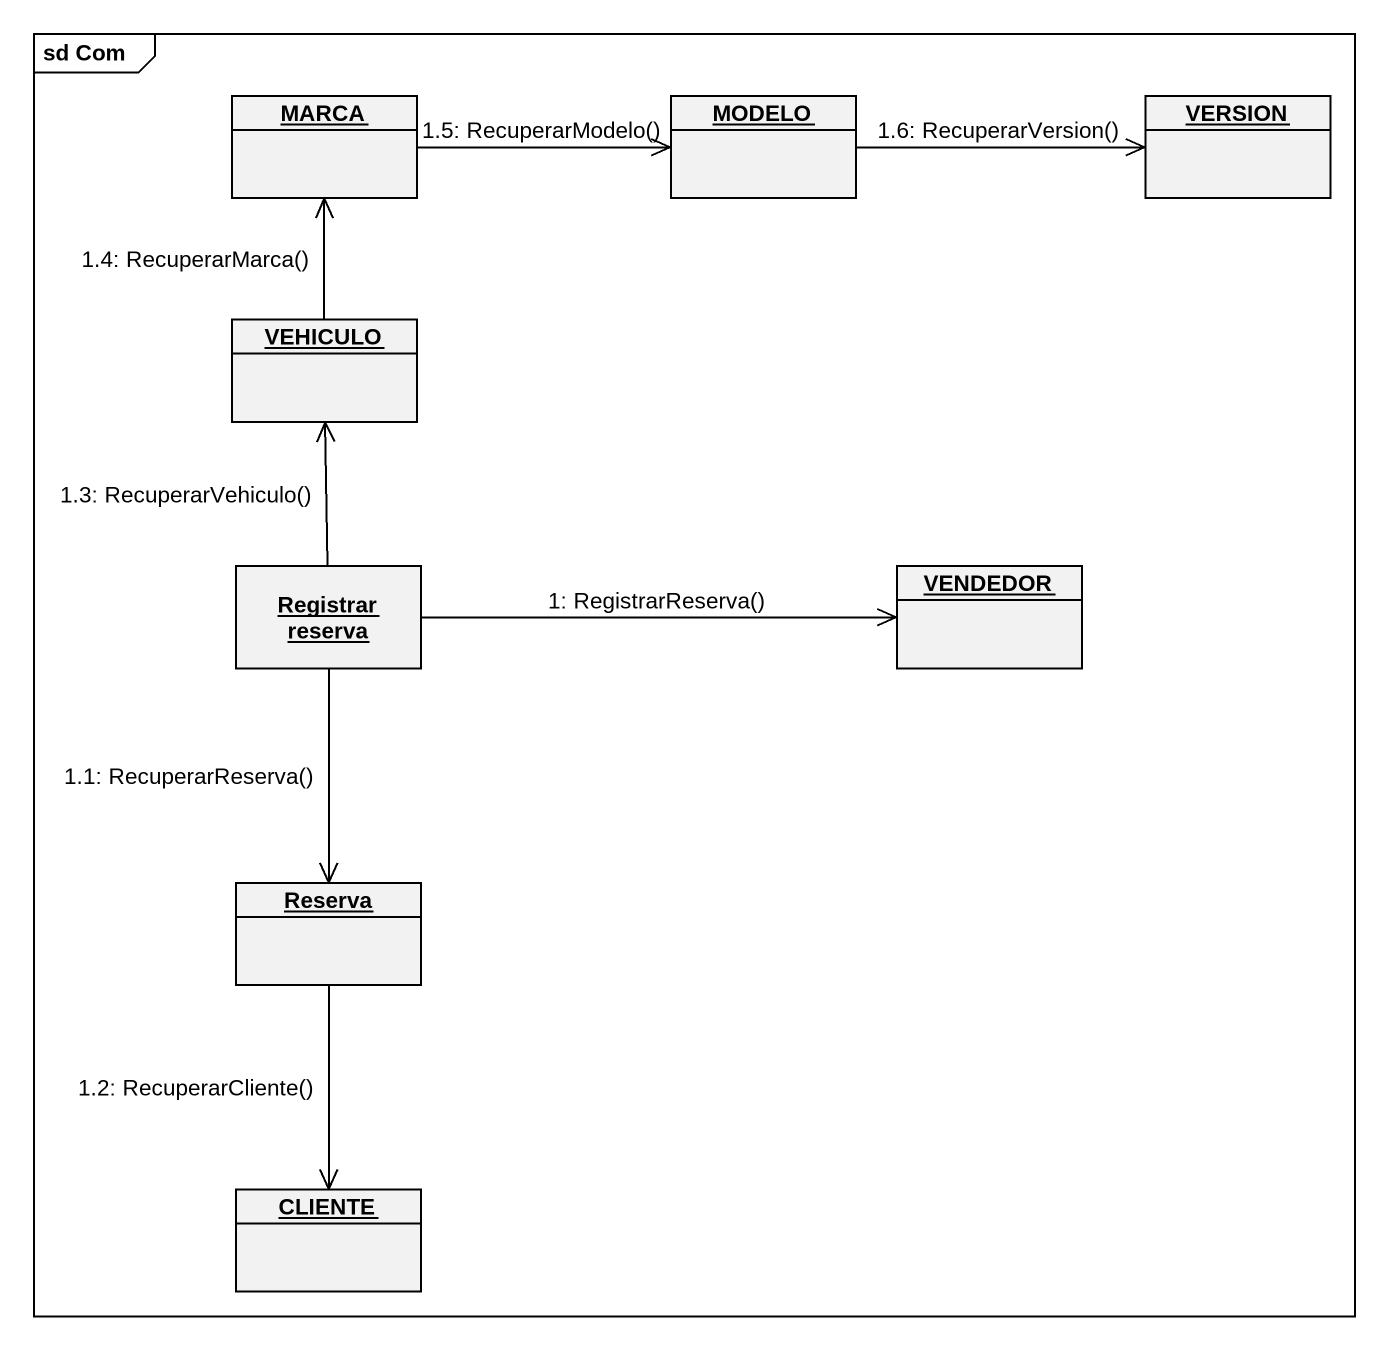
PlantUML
@startuml
mainframe sd Com
hide circle
hide empty members
object MARCA
object MODELO
object VERSION
object VEHICULO
object "Registrar reserva" as Registrar_reserva
object VENDEDOR
object Reserva
object CLIENTE
Registrar_reserva -right-> VENDEDOR : 1: RegistrarReserva()
Registrar_reserva --> Reserva : 1.1: RecuperarReserva()
Reserva --> CLIENTE : 1.2: RecuperarCliente()
Registrar_reserva -up-> VEHICULO : 1.3: RecuperarVehiculo()
VEHICULO -up-> MARCA : 1.4: RecuperarMarca()
MARCA -right-> MODELO : 1.5: RecuperarModelo()
MODELO -right-> VERSION : 1.6: RecuperarVersion()
@enduml
